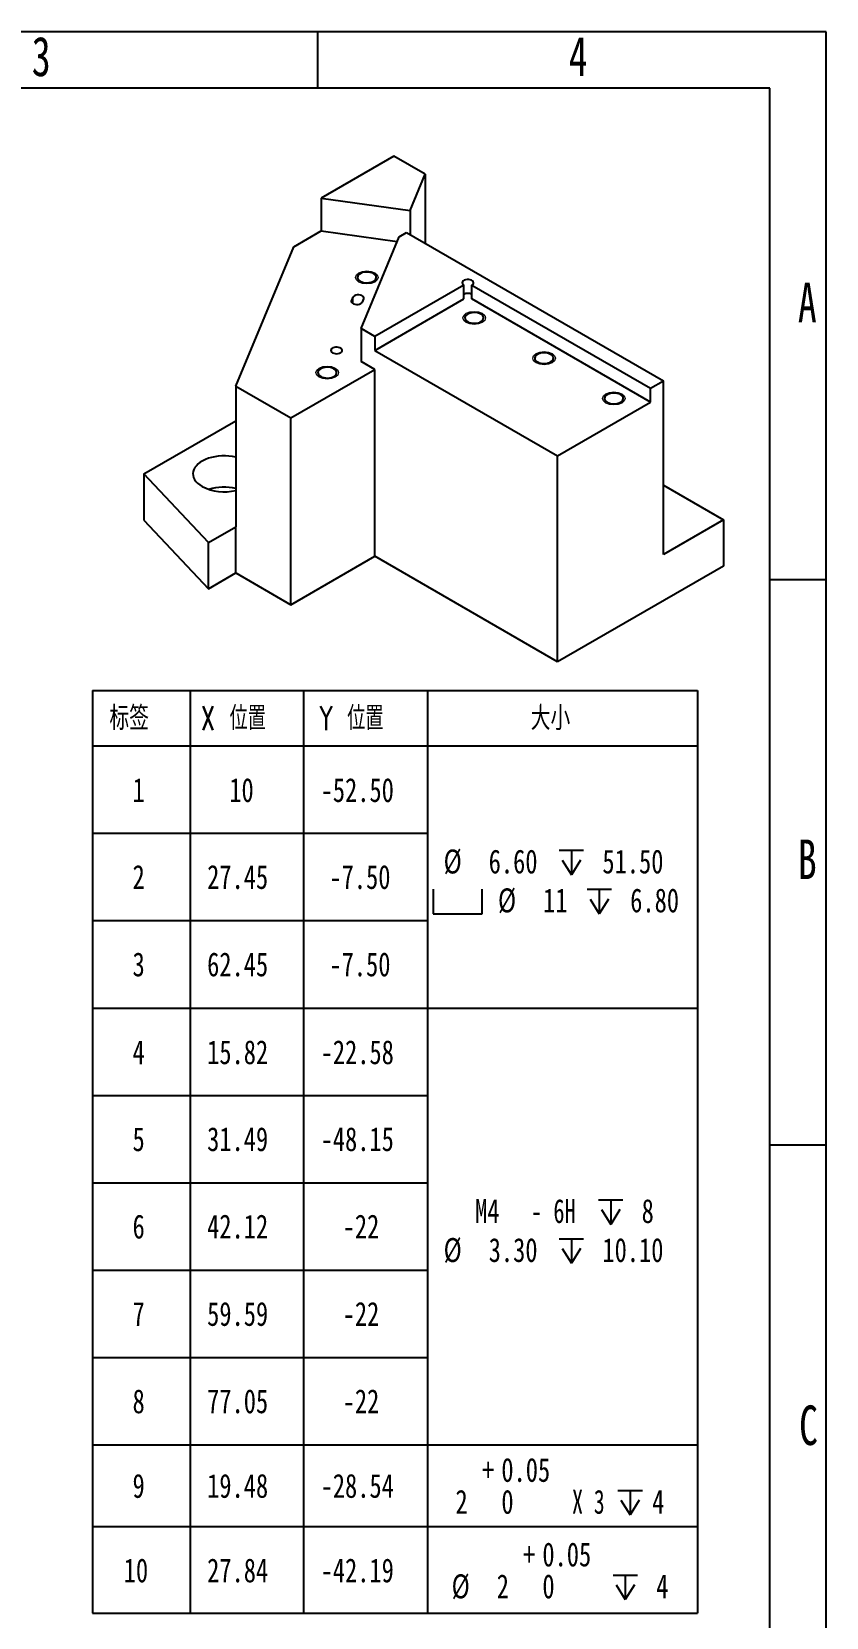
# Model space of a CAD drawing. Header units: millimetres. Extents: x 0 to 210, y 0 to 297.
# Drawn here: x 139.7 to 210, y 156.7 to 297 of the extents above; entities that cross this region are included whole.
import ezdxf

# ---------------------------------------------------------------- set-up
doc = ezdxf.new("R2010")
doc.units = ezdxf.units.MM
doc.layers.add('图框', color=7, linetype='Continuous')
doc.layers.add('根据设置的颜色创建', color=7, linetype='Continuous', lineweight=25)
doc.styles.add('SLDTEXTSTYLE10', font='TXT', dxfattribs={"width": 0.6875})
doc.styles.add('SLDTEXTSTYLE11', font='TXT', dxfattribs={"width": 0.666667})
doc.styles.add('SLDTEXTSTYLE5', font='TXT', dxfattribs={"width": 0.7})
doc.styles.add('SLDTEXTSTYLE7', font='TXT', dxfattribs={"width": 0.75, "bigfont": 'bigfont'})
doc.styles.add('SLDTEXTSTYLE8', font='TXT', dxfattribs={"width": 0.6875, "bigfont": 'bigfont'})
doc.styles.add('SLDTEXTSTYLE9', font='TXT', dxfattribs={"width": 0.75})

# ---------------------------------------------------------------- blocks, each defined once
blk = doc.blocks.new('SW_SYMBOL_HOLE_DEPTH')
at = {"layer": '根据设置的颜色创建', "color": 0}
for p, q in [((0, 875), (800, 875)), ((100, 555), (400, 75)), ((400, 875), (400, 75)), ((700, 555), (400, 75))]:
    blk.add_line(p, q, dxfattribs=at)
blk = doc.blocks.new('SW_SYMBOL_HOLE_SPOT')
at = {"layer": '根据设置的颜色创建', "color": 0}
for p, q in [((0, 875), (0, 75)), ((1600, 75), (1600, 875)), ((0, 75), (1600, 75))]:
    blk.add_line(p, q, dxfattribs=at)
blk = doc.blocks.new('SW_TABLEANNOTATION_0')
at = {"layer": '根据设置的颜色创建', "color": 0}
for p, q in [((0, 0), (0, -4.91)), ((0, 0), (8.64, 0)), ((8.64, 0), (8.64, -4.91)), ((8.64, 0), (18.68, 0)), ((18.68, 0), (18.68, -4.91)), ((18.68, 0), (29.65, 0)), ((29.65, 0), (29.65, -4.91)), ((29.65, 0), (53.53, 0)), ((53.53, 0), (53.53, -4.91)), ((0, -4.91), (8.64, -4.91)), ((0, -4.91), (0, -12.64)), ((8.64, -4.91), (18.68, -4.91)), ((8.64, -4.91), (8.64, -12.64)), ((18.68, -4.91), (29.65, -4.91)), ((18.68, -4.91), (18.68, -12.64)), ((29.65, -4.91), (53.53, -4.91)), ((29.65, -4.91), (29.65, -12.64)), ((29.65, -4.91), (53.53, -4.91)), ((53.53, -4.91), (53.53, -12.64)), ((0, -12.64), (0, -20.37)), ((0, -12.64), (8.64, -12.64)), ((8.64, -12.64), (8.64, -20.37)), ((8.64, -12.64), (18.68, -12.64)), ((18.68, -12.64), (18.68, -20.37)), ((18.68, -12.64), (29.65, -12.64)), ((29.65, -12.64), (29.65, -20.37)), ((53.53, -12.64), (53.53, -20.37)), ((0, -20.37), (0, -28.1)), ((0, -20.37), (8.64, -20.37)), ((8.64, -20.37), (8.64, -28.1)), ((8.64, -20.37), (18.68, -20.37)), ((18.68, -20.37), (18.68, -28.1)), ((18.68, -20.37), (29.65, -20.37)), ((29.65, -20.37), (29.65, -28.1)), ((53.53, -20.37), (53.53, -28.1)), ((0, -28.1), (0, -35.83)), ((0, -28.1), (8.64, -28.1)), ((8.64, -28.1), (8.64, -35.83)), ((8.64, -28.1), (18.68, -28.1)), ((18.68, -28.1), (18.68, -35.83)), ((18.68, -28.1), (29.65, -28.1)), ((29.65, -28.1), (29.65, -35.83)), ((29.65, -28.1), (53.53, -28.1)), ((29.65, -28.1), (53.53, -28.1)), ((53.53, -28.1), (53.53, -35.83)), ((0, -35.83), (0, -43.56)), ((0, -35.83), (8.64, -35.83)), ((8.64, -35.83), (8.64, -43.56)), ((8.64, -35.83), (18.68, -35.83)), ((18.68, -35.83), (18.68, -43.56)), ((18.68, -35.83), (29.65, -35.83)), ((29.65, -35.83), (29.65, -43.56)), ((53.53, -35.83), (53.53, -43.56)), ((0, -43.56), (0, -51.29)), ((0, -43.56), (8.64, -43.56)), ((8.64, -43.56), (8.64, -51.29)), ((8.64, -43.56), (18.68, -43.56)), ((18.68, -43.56), (18.68, -51.29)), ((18.68, -43.56), (29.65, -43.56)), ((29.65, -43.56), (29.65, -51.29)), ((53.53, -43.56), (53.53, -51.29)), ((0, -51.29), (0, -59.02)), ((0, -51.29), (8.64, -51.29)), ((8.64, -51.29), (8.64, -59.02)), ((8.64, -51.29), (18.68, -51.29)), ((18.68, -51.29), (18.68, -59.02)), ((18.68, -51.29), (29.65, -51.29)), ((29.65, -51.29), (29.65, -59.02)), ((53.53, -51.29), (53.53, -59.02)), ((0, -59.02), (0, -66.75)), ((0, -59.02), (8.64, -59.02)), ((8.64, -59.02), (8.64, -66.75)), ((8.64, -59.02), (18.68, -59.02)), ((18.68, -59.02), (18.68, -66.75)), ((18.68, -59.02), (29.65, -59.02)), ((29.65, -59.02), (29.65, -66.75)), ((53.53, -59.02), (53.53, -66.75)), ((0, -66.75), (0, -73.98)), ((0, -66.75), (8.64, -66.75)), ((8.64, -66.75), (8.64, -73.98)), ((8.64, -66.75), (18.68, -66.75)), ((18.68, -66.75), (18.68, -73.98)), ((18.68, -66.75), (29.65, -66.75)), ((29.65, -66.75), (29.65, -73.98)), ((29.65, -66.75), (53.53, -66.75)), ((53.53, -66.75), (53.53, -73.98)), ((0, -73.98), (0, -81.62)), ((0, -73.98), (8.64, -73.98)), ((8.64, -73.98), (8.64, -81.62)), ((8.64, -73.98), (18.68, -73.98)), ((18.68, -73.98), (18.68, -81.62)), ((18.68, -73.98), (29.65, -73.98)), ((29.65, -73.98), (29.65, -81.62)), ((29.65, -73.98), (53.53, -73.98)), ((53.53, -73.98), (53.53, -81.62)), ((0, -81.62), (8.64, -81.62)), ((8.64, -81.62), (18.68, -81.62)), ((18.68, -81.62), (29.65, -81.62)), ((29.65, -81.62), (53.53, -81.62))]:
    blk.add_line(p, q, dxfattribs=at)
at = {"layer": '根据设置的颜色创建', "color": 0, "xscale": 0.0027037109375, "yscale": 0.0027037109375, "zscale": 0.0027037109375}
for name, p in [('SW_SYMBOL_HOLE_DEPTH', (41.28, -16.51)), ('SW_SYMBOL_HOLE_SPOT', (30.15, -19.96)), ('SW_SYMBOL_HOLE_DEPTH', (43.75, -19.96)), ('SW_SYMBOL_HOLE_DEPTH', (44.76, -47.44)), ('SW_SYMBOL_HOLE_DEPTH', (41.28, -50.88)), ('SW_SYMBOL_HOLE_DEPTH', (46.48, -73.15)), ('SW_SYMBOL_HOLE_DEPTH', (46.05, -80.63))]:
    blk.add_blockref(name, p, dxfattribs=at)
at = {"layer": '根据设置的颜色创建', "color": 0, "attachment_point": 1}
for s, insert, char_height, style in [('标签', (1.5, -1.4), 2.117, 'SLDTEXTSTYLE7'), ('X 位置', (9.59, -1.4), 2.117, 'SLDTEXTSTYLE8'), ('Y 位置', (20.12, -1.4), 2.117, 'SLDTEXTSTYLE8'), ('大小', (38.77, -1.4), 2.117, 'SLDTEXTSTYLE7'), ('1', (3.54, -7.76), 2.12, 'SLDTEXTSTYLE9'), ('10', (12.1, -7.76), 2.117, 'SLDTEXTSTYLE9'), ('-52.50', (20.18, -7.76), 2.117, 'SLDTEXTSTYLE9'), ('%%c', (31.06, -14.08), 2.117, 'SLDTEXTSTYLE9'), ('6.60', (35.05, -14.08), 2.117, 'SLDTEXTSTYLE9'), ('51.50', (45.11, -14.08), 2.117, 'SLDTEXTSTYLE9'), ('2', (3.54, -15.45), 2.12, 'SLDTEXTSTYLE9'), ('27.45', (10.14, -15.45), 2.117, 'SLDTEXTSTYLE9'), ('-7.50', (20.96, -15.45), 2.117, 'SLDTEXTSTYLE9'), ('%%c', (35.87, -17.52), 2.117, 'SLDTEXTSTYLE9'), ('11', (39.86, -17.52), 2.117, 'SLDTEXTSTYLE9'), ('6.80', (47.57, -17.52), 2.117, 'SLDTEXTSTYLE9'), ('3', (3.54, -23.18), 2.12, 'SLDTEXTSTYLE9'), ('62.45', (10.14, -23.18), 2.117, 'SLDTEXTSTYLE9'), ('-7.50', (20.96, -23.18), 2.117, 'SLDTEXTSTYLE9'), ('4', (3.54, -30.95), 2.12, 'SLDTEXTSTYLE9'), ('15.82', (10.14, -30.95), 2.117, 'SLDTEXTSTYLE9'), ('-22.58', (20.18, -30.95), 2.117, 'SLDTEXTSTYLE9'), ('5', (3.54, -38.64), 2.12, 'SLDTEXTSTYLE9'), ('31.49', (10.14, -38.64), 2.117, 'SLDTEXTSTYLE9'), ('-48.15', (20.18, -38.64), 2.117, 'SLDTEXTSTYLE9'), ('M4', (33.85, -45), 2.117, 'SLDTEXTSTYLE9'), ('- 6H', (38.79, -45), 2.117, 'SLDTEXTSTYLE10'), ('8', (48.58, -45), 2.12, 'SLDTEXTSTYLE9'), ('6', (3.54, -46.37), 2.12, 'SLDTEXTSTYLE9'), ('42.12', (10.14, -46.37), 2.117, 'SLDTEXTSTYLE9'), ('-22', (22.13, -46.37), 2.117, 'SLDTEXTSTYLE9'), ('%%c', (31.06, -48.45), 2.117, 'SLDTEXTSTYLE9'), ('3.30', (35.05, -48.45), 2.117, 'SLDTEXTSTYLE9'), ('10.10', (45.11, -48.45), 2.117, 'SLDTEXTSTYLE9'), ('7', (3.54, -54.1), 2.12, 'SLDTEXTSTYLE9'), ('59.59', (10.14, -54.1), 2.117, 'SLDTEXTSTYLE9'), ('-22', (22.13, -54.1), 2.117, 'SLDTEXTSTYLE9'), ('8', (3.54, -61.83), 2.12, 'SLDTEXTSTYLE9'), ('77.05', (10.14, -61.83), 2.117, 'SLDTEXTSTYLE9'), ('-22', (22.13, -61.83), 2.117, 'SLDTEXTSTYLE9'), ('+', (34.46, -67.9), 2.12, 'SLDTEXTSTYLE9'), ('0.05', (36.17, -67.9), 2.117, 'SLDTEXTSTYLE9'), ('9', (3.54, -69.31), 2.12, 'SLDTEXTSTYLE9'), ('19.48', (10.14, -69.31), 2.117, 'SLDTEXTSTYLE9'), ('-28.54', (20.18, -69.31), 2.117, 'SLDTEXTSTYLE9'), ('2', (32.11, -70.72), 2.12, 'SLDTEXTSTYLE9'), ('0', (36.17, -70.72), 2.12, 'SLDTEXTSTYLE9'), ('X 3', (42.43, -70.72), 2.117, 'SLDTEXTSTYLE11'), ('4', (49.51, -70.72), 2.12, 'SLDTEXTSTYLE9'), ('+', (38.09, -75.38), 2.12, 'SLDTEXTSTYLE9'), ('0.05', (39.8, -75.38), 2.117, 'SLDTEXTSTYLE9'), ('10', (2.76, -76.79), 2.117, 'SLDTEXTSTYLE9'), ('27.84', (10.14, -76.79), 2.117, 'SLDTEXTSTYLE9'), ('-42.19', (20.18, -76.79), 2.117, 'SLDTEXTSTYLE9'), ('%%c', (31.77, -78.2), 2.117, 'SLDTEXTSTYLE9'), ('2', (35.76, -78.2), 2.12, 'SLDTEXTSTYLE9'), ('0', (39.8, -78.2), 2.12, 'SLDTEXTSTYLE9'), ('4', (49.87, -78.2), 2.12, 'SLDTEXTSTYLE9')]:
    blk.add_mtext(s, dxfattribs=dict(at, insert=insert, char_height=char_height, style=style))

msp = doc.modelspace()

# ---------------------------------------------------------------- linework, layer by layer
at = {"color": 7, "linetype": 'Continuous', "lineweight": 25}
for p, q in [((171.74345024, 285.99694063), (165.31019121, 282.28309924)), ((174.51862945, 284.39486377), (171.74345024, 285.99694063)), ((173.18643286, 281.19149533), (174.51862945, 284.39486377)), ((174.51862945, 284.39486377), (174.51862945, 278.27180294)), ((165.31019121, 282.28309924), (173.18643286, 281.19149533)), ((165.31019121, 282.28309924), (165.31019121, 279.38437936)), ((173.18643286, 281.19149533), (173.18643286, 279.04086366)), ((162.88408922, 277.98382049), (165.31019121, 279.38437936)), ((165.31019121, 279.38437936), (172.04662747, 278.45074623)), ((172.21498301, 278.85556997), (172.86119436, 279.22861985)), ((172.86119436, 279.22861985), (195.58967184, 266.10774909)), ((157.75845219, 265.65883478), (162.88408922, 277.98382049)), ((168.83746229, 270.73406345), (172.21498301, 278.85556997)), ((177.94286752, 274.58355522), (170.05604597, 270.03059006)), ((177.94286752, 273.35874401), (177.94286752, 274.58355522)), ((178.6499743, 274.58355522), (194.46088193, 265.45611253)), ((178.6499743, 273.35874401), (178.6499743, 274.58355522)), ((168.10995348, 273.50470171), (167.9932308, 273.2240331)), ((168.96560072, 273.08926796), (169.0823234, 273.36993657)), ((170.05604597, 268.80577884), (177.94286752, 273.35874401)), ((194.46088193, 264.23130132), (178.6499743, 273.35874401)), ((168.83746229, 270.73406345), (168.83746229, 267.83534356)), ((170.05604597, 270.03059006), (168.83746229, 270.73406345)), ((170.05604597, 270.03059006), (170.05604597, 268.80577884)), ((170.05604597, 268.80577884), (186.22050699, 259.47423412)), ((162.63142477, 262.84572759), (170.05604597, 267.13187017)), ((170.05604597, 267.13187017), (168.83746229, 267.83534356)), ((170.05604597, 250.59691874), (170.05604597, 267.13187017)), ((157.75845219, 265.65883478), (162.63142477, 262.84572759)), ((157.75845219, 265.65883478), (157.75845219, 253.20658741)), ((194.46088193, 265.45611253), (195.58967184, 266.10774909)), ((194.46088193, 264.23130132), (194.46088193, 265.45611253)), ((195.58967184, 250.75678183), (195.58967184, 266.10774909)), ((186.22050699, 259.47423412), (194.46088193, 264.23130132)), ((149.62615735, 257.87793197), (157.75845219, 262.57260584)), ((162.63142477, 246.31077616), (162.63142477, 262.84572759)), ((186.22050699, 241.26537403), (186.22050699, 259.47423412)), ((155.3286881, 251.80391446), (149.62615735, 257.87793197)), ((149.62615735, 257.87793197), (149.62615735, 253.79522791)), ((195.58967184, 256.87984266), (200.8929727, 253.81831225)), ((149.62615735, 253.79522791), (155.3286881, 247.7212104)), ((155.3286881, 251.80391446), (157.75845219, 253.20658741)), ((157.75845219, 249.12388335), (157.75845219, 253.20658741)), ((200.8929727, 253.81831225), (195.58967184, 250.75678183)), ((200.8929727, 253.81831225), (200.8929727, 249.73560819)), ((155.3286881, 247.7212104), (155.3286881, 251.80391446)), ((162.63142477, 246.31077616), (170.05604597, 250.59691874)), ((186.22050699, 241.26537403), (170.05604597, 250.59691874)), ((200.8929727, 249.73560819), (186.22050699, 241.26537403)), ((155.3286881, 247.7212104), (157.75845219, 249.12388335)), ((157.75845219, 249.12388335), (162.63142477, 246.31077616))]:
    msp.add_line(p, q, dxfattribs=at)
at = {"color": 8, "linetype": 'Continuous', "lineweight": 25}
for p, q in [((167.9932308, 273.08926796), (167.9932308, 273.2240331)), ((168.10995348, 272.96216572), (168.10995348, 273.50470171))]:
    msp.add_line(p, q, dxfattribs=at)
at = {"color": 7, "linetype": 'Continuous', "lineweight": 18, "flags": 128}
for points in [[(168.64772909, 274.853461), (168.43095634, 275.04074662), (168.35483587, 275.26166506), (168.43095634, 275.4825835), (168.64772909, 275.66986912), (168.97215244, 275.79500936), (169.35483587, 275.83895277), (169.73751931, 275.79500936), (170.06194265, 275.66986912), (170.27871541, 275.4825835), (170.35483587, 275.26166506), (170.27871541, 275.04074662), (170.06194265, 274.853461), (169.73751931, 274.72832076), (169.35483587, 274.68437735), (168.97215244, 274.72832076), (168.64772909, 274.853461)], [(178.1505306, 271.27572783), (177.93375785, 271.46301344), (177.85763738, 271.68393189), (177.93375785, 271.90485033), (178.1505306, 272.09213594), (178.47495395, 272.21727619), (178.85763738, 272.2612196), (179.24032081, 272.21727619), (179.56474416, 272.09213594), (179.78151691, 271.90485033), (179.85763738, 271.68393189), (179.78151691, 271.46301344), (179.56474416, 271.27572783), (179.24032081, 271.15058758), (178.85763738, 271.10664417), (178.47495395, 271.15058758), (178.1505306, 271.27572783)], [(184.32445668, 267.71159617), (184.10768393, 267.89888178), (184.03156347, 268.11980022), (184.10768393, 268.34071867), (184.32445668, 268.52800428), (184.64888003, 268.65314452), (185.03156347, 268.69708793), (185.4142469, 268.65314452), (185.73867025, 268.52800428), (185.955443, 268.34071867), (186.03156347, 268.11980022), (185.955443, 267.89888178), (185.73867025, 267.71159617), (185.4142469, 267.58645592), (185.03156347, 267.54251251), (184.64888003, 267.58645592), (184.32445668, 267.71159617)], [(165.14604863, 266.4334029), (164.92927588, 266.62068852), (164.85315542, 266.84160696), (164.92927588, 267.0625254), (165.14604863, 267.24981102), (165.47047198, 267.37495126), (165.85315542, 267.41889467), (166.23583885, 267.37495126), (166.5602622, 267.24981102), (166.77703495, 267.0625254), (166.85315542, 266.84160696), (166.77703495, 266.62068852), (166.5602622, 266.4334029), (166.23583885, 266.30826266), (165.85315542, 266.26431925), (165.47047198, 266.30826266), (165.14604863, 266.4334029)], [(190.49838277, 264.1474645), (190.28161002, 264.33475012), (190.20548955, 264.55566856), (190.28161002, 264.776587), (190.49838277, 264.96387262), (190.82280612, 265.08901286), (191.20548955, 265.13295627), (191.58817298, 265.08901286), (191.91259633, 264.96387262), (192.12936908, 264.776587), (192.20548955, 264.55566856), (192.12936908, 264.33475012), (191.91259633, 264.1474645), (191.58817298, 264.02232426), (191.20548955, 263.97838085), (190.82280612, 264.02232426), (190.49838277, 264.1474645)]]:
    msp.add_lwpolyline(points, dxfattribs=at)
at = {"color": 7, "linetype": 'Continuous', "lineweight": 25, "flags": 128}
for points in [[(168.77147278, 274.92489671), (168.90550867, 274.86223783), (169.05918231, 274.81703584), (169.22577744, 274.79126628), (169.39801304, 274.7860554), (169.56836159, 274.80163094), (169.72937804, 274.83731219), (169.8740252, 274.89153969), (169.99598129, 274.96194344), (170.08991626, 275.04544647), (170.15172468, 275.13839929), (170.17870524, 275.23673941), (170.16967875, 275.33616891), (170.12503973, 275.43234223), (170.04673909, 275.52105613), (169.93819897, 275.59843341), (169.80416308, 275.66109229), (169.65048943, 275.70629428), (169.48389431, 275.73206384), (169.31165871, 275.73727472), (169.14131016, 275.72169918), (168.98029371, 275.68601793), (168.83564655, 275.63179043), (168.71369045, 275.56138668), (168.61975549, 275.47788365), (168.55794707, 275.38493083), (168.53096651, 275.28659071), (168.53999299, 275.18716121), (168.58463202, 275.09098789), (168.66293265, 275.00227399), (168.77147278, 274.92489671)], [(178.6499743, 274.58355522), (178.73323211, 274.64720186), (178.78313994, 274.72157208), (178.7958874, 274.80098782), (178.77050124, 274.87938579), (178.70891965, 274.95078041), (178.61584432, 275.00972078), (178.49838142, 275.05170688), (178.36549909, 275.07353314), (178.22734274, 275.07353314), (178.09446041, 275.05170688), (177.97699751, 275.00972078), (177.88392218, 274.95078041), (177.82234059, 274.87938579), (177.79695443, 274.80098782), (177.80970189, 274.72157208), (177.85960972, 274.64720186), (177.94286752, 274.58355522)], [(169.0823234, 273.36993657), (169.09551407, 273.45173952), (169.0682483, 273.53237422), (169.002735, 273.60530812), (168.90428166, 273.66463255), (168.78086439, 273.7055414), (168.64248172, 273.72472048), (168.5003446, 273.72061601), (168.36596812, 273.69356051), (168.25023867, 273.64574587), (168.16253197, 273.58104572), (168.10995348, 273.50470171)], [(167.9932308, 273.2240331), (167.98004013, 273.14223015), (168.0073059, 273.06159546), (168.0728192, 272.98866156), (168.17127254, 272.92933712), (168.29468981, 272.88842827), (168.43307248, 272.86924919), (168.5752096, 272.87335366), (168.70958608, 272.90040916), (168.82531553, 272.94822381), (168.91302223, 273.01292395), (168.96560072, 273.08926796)], [(178.27427429, 271.34716354), (178.40831018, 271.28450466), (178.56198382, 271.23930267), (178.72857895, 271.2135331), (178.90081455, 271.20832222), (179.07116309, 271.22389777), (179.23217954, 271.25957901), (179.3768267, 271.31380651), (179.4987828, 271.38421027), (179.59271776, 271.4677133), (179.65452619, 271.56066612), (179.68150675, 271.65900624), (179.67248026, 271.75843573), (179.62784123, 271.85460905), (179.5495406, 271.94332296), (179.44100048, 272.02070023), (179.30696459, 272.08335911), (179.15329094, 272.1285611), (178.98669582, 272.15433067), (178.81446022, 272.15954155), (178.64411167, 272.143966), (178.48309522, 272.10828476), (178.33844806, 272.05405726), (178.21649196, 271.9836535), (178.122557, 271.90015047), (178.06074858, 271.80719766), (178.03376802, 271.70885753), (178.0427945, 271.60942804), (178.08743353, 271.51325472), (178.16573416, 271.42454081), (178.27427429, 271.34716354)], [(166.3166608, 268.60218516), (166.42515908, 268.55468774), (166.55183198, 268.52585031), (166.68728474, 268.5178116), (166.82147146, 268.5311678), (166.94444012, 268.56492835), (167.0470707, 268.61658938), (167.12175155, 268.68231943), (167.16294395, 268.75724359), (167.16759283, 268.8358051), (167.13535341, 268.9121774), (167.06861674, 268.9806963), (166.97233238, 269.03628008), (166.8536413, 269.07480634), (166.72134626, 269.09341776), (166.585259, 269.09073402), (166.45547247, 269.06695416), (166.34161235, 269.02384182), (166.25212313, 268.96459445), (166.19364181, 268.89360615), (166.17050568, 268.8161418), (166.18443064, 268.73794659), (166.23438395, 268.66481988), (166.3166608, 268.60218516)], [(184.44820037, 267.78303188), (184.58223626, 267.720373), (184.73590991, 267.675171), (184.90250503, 267.64940144), (185.07474063, 267.64419056), (185.24508918, 267.65976611), (185.40610563, 267.69544735), (185.55075279, 267.74967485), (185.67270888, 267.82007861), (185.76664385, 267.90358163), (185.82845227, 267.99653445), (185.85543283, 268.09487458), (185.84640635, 268.19430407), (185.80176732, 268.29047739), (185.72346668, 268.3791913), (185.61492656, 268.45656857), (185.48089067, 268.51922745), (185.32721702, 268.56442944), (185.1606219, 268.590199), (184.9883863, 268.59540988), (184.81803775, 268.57983434), (184.6570213, 268.54415309), (184.51237414, 268.48992559), (184.39041805, 268.41952184), (184.29648308, 268.33601881), (184.23467466, 268.24306599), (184.2076941, 268.14472587), (184.21672058, 268.04529637), (184.26135961, 267.94912306), (184.33966025, 267.86040915), (184.44820037, 267.78303188)], [(165.26979232, 266.50483861), (165.40382821, 266.44217973), (165.55750186, 266.39697774), (165.72409698, 266.37120818), (165.89633258, 266.3659973), (166.06668113, 266.38157284), (166.22769758, 266.41725409), (166.37234474, 266.47148159), (166.49430083, 266.54188534), (166.5882358, 266.62538837), (166.65004422, 266.71834119), (166.67702478, 266.81668131), (166.6679983, 266.91611081), (166.62335927, 267.01228413), (166.54505863, 267.10099803), (166.43651851, 267.17837531), (166.30248262, 267.24103419), (166.14880897, 267.28623618), (165.98221385, 267.31200574), (165.80997825, 267.31721662), (165.6396297, 267.30164108), (165.47861325, 267.26595983), (165.33396609, 267.21173233), (165.21201, 267.14132858), (165.11807503, 267.05782555), (165.05626661, 266.96487273), (165.02928605, 266.86653261), (165.03831253, 266.76710311), (165.08295156, 266.67092979), (165.1612522, 266.58221589), (165.26979232, 266.50483861)], [(190.62212645, 264.21890021), (190.75616234, 264.15624133), (190.90983599, 264.11103934), (191.07643111, 264.08526978), (191.24866671, 264.0800589), (191.41901526, 264.09563444), (191.58003171, 264.13131569), (191.72467887, 264.18554319), (191.84663497, 264.25594694), (191.94056993, 264.33944997), (192.00237836, 264.43240279), (192.02935891, 264.53074291), (192.02033243, 264.63017241), (191.9756934, 264.72634573), (191.89739277, 264.81505963), (191.78885264, 264.89243691), (191.65481675, 264.95509579), (191.50114311, 265.00029778), (191.33454798, 265.02606734), (191.16231238, 265.03127822), (190.99196384, 265.01570268), (190.83094739, 264.98002143), (190.68630023, 264.92579393), (190.56434413, 264.85539018), (190.47040917, 264.77188715), (190.40860074, 264.67893433), (190.38162018, 264.58059421), (190.39064667, 264.48116471), (190.4352857, 264.38499139), (190.51358633, 264.29627749), (190.62212645, 264.21890021)], [(157.75845219, 259.35899234), (157.75164358, 259.36059376), (157.45443876, 259.41906263), (157.14762592, 259.45759257), (156.83520483, 259.47568128), (156.52124839, 259.47309296), (156.20984948, 259.44986134), (155.90506768, 259.40628929), (155.61087628, 259.34294482), (155.33111051, 259.26065374), (155.06941756, 259.16048884), (154.82920898, 259.0437559), (154.61361626, 258.91197674), (154.42544999, 258.76686929), (154.2671632, 258.61032525), (154.1408194, 258.44438541), (154.04806567, 258.27121305), (153.9901112, 258.09306574), (153.96771152, 257.91226589), (153.98115864, 257.73117052), (154.03027726, 257.55214047), (154.11442704, 257.37750968), (154.23251095, 257.20955473), (154.3829896, 257.05046516), (154.56390127, 256.90231495), (154.77288749, 256.76703547)]]:
    msp.add_lwpolyline(points, dxfattribs=at)
at = {"color": 7, "linetype": 'Continuous', "lineweight": 25}
for centre, radius, start, end in [((178.29642091, 273.10126431), 0.75374721, 62.026641281, 117.973358719), ((156.73298552, 260.61628886), 4.31957589, 243.0141175518, 283.7331279978), ((156.72105823, 252.14890679), 4.55359018, 76.8313041233, 107.0879813865)]:
    msp.add_arc(centre, radius, start, end, dxfattribs=at)
at = {"layer": '图框'}
for p, q in [((210, 297), (0, 297)), ((165, 297), (165, 292)), ((210, 0), (210, 297)), ((210, 248.5), (205, 248.5)), ((210, 198.5), (205, 198.5))]:
    msp.add_line(p, q, dxfattribs=at)
at = {"layer": '图框', "lineweight": 25}
for p, q in [((205, 292), (25, 292)), ((205, 4.97293926), (205, 292))]:
    msp.add_line(p, q, dxfattribs=at)

# ---------------------------------------------------------------- block references
at = {"layer": '根据设置的颜色创建'}
msp.add_blockref('SW_TABLEANNOTATION_0', (145.08223364, 238.73554742), dxfattribs=at)

# ---------------------------------------------------------------- texts
at = {"color": 7, "linetype": 'Continuous', "lineweight": 0, "char_height": 3.5, "attachment_point": 2, "style": 'SLDTEXTSTYLE5'}
for s, insert in [('3', (140.54444444, 296.56798082)), ('4', (188.04444444, 296.56798082))]:
    msp.add_mtext(s, dxfattribs=dict(at, insert=insert))
at = {"layer": '图框', "char_height": 3.5, "attachment_point": 2, "style": 'SLDTEXTSTYLE5'}
for s, insert in [('A', (208.32031252, 274.79092008)), ('B', (208.32031252, 225.54092008)), ('C', (208.42725694, 175.47606924))]:
    msp.add_mtext(s, dxfattribs=dict(at, insert=insert))

doc.saveas('drawing.dxf')
